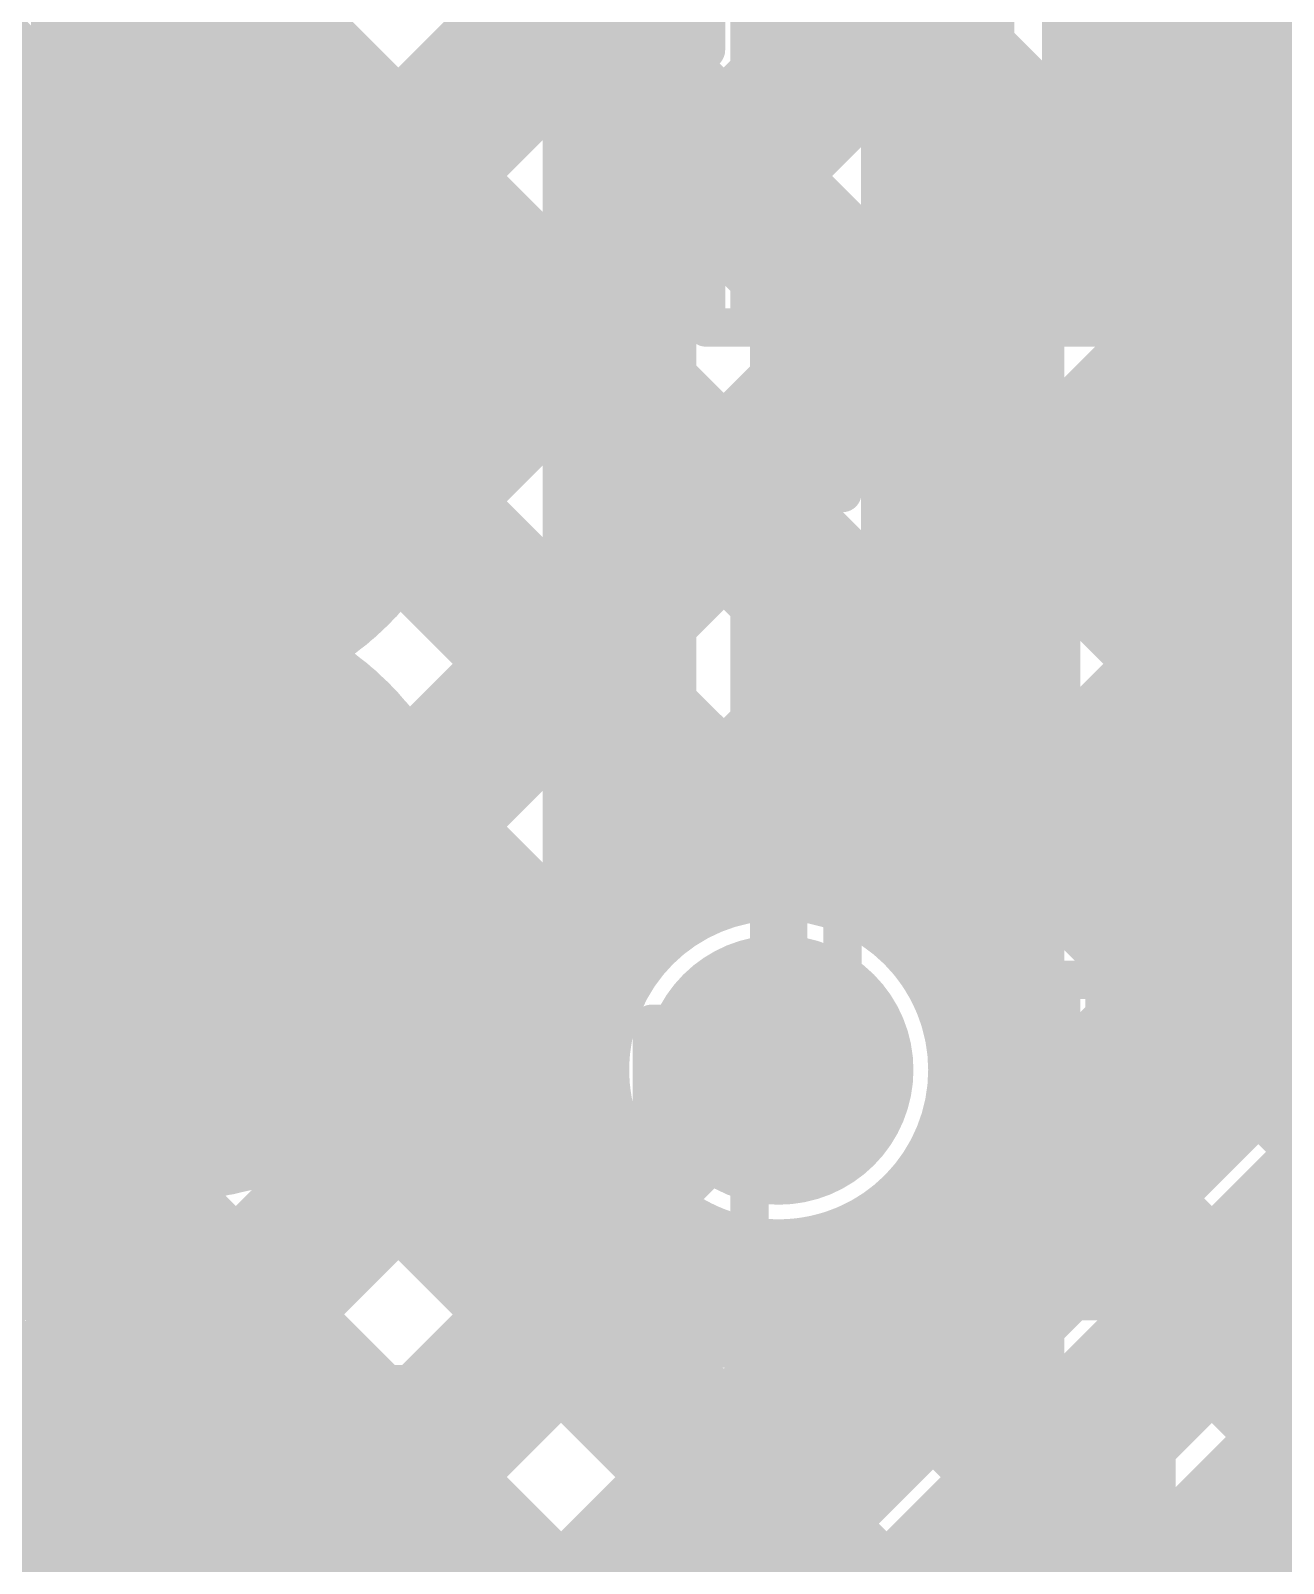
# Model space of a CAD drawing. Header units: millimetres. Extents: x 13 to 259, y -2 to 326.
# Drawn here: x 138.199 to 141.466, y 107.538 to 111.536 of the extents above; entities that cross this region are included whole.
import ezdxf

# ---------------------------------------------------------------- set-up
doc = ezdxf.new("R2010")
doc.units = ezdxf.units.MM
for name, color, linetype in [('BottomLayer', 5, 'Continuous'), ('BottomSolder', 6, 'Continuous'), ('ConnectLayer', 7, 'Continuous'), ('DrillDrawing', 1, 'Continuous'), ('Mechanical14', 56, 'Continuous'), ('Mechanical8', 56, 'Continuous'), ('MidLayer1', 16, 'Continuous'), ('MidLayer2', 76, 'Continuous'), ('MidLayer3', 90, 'Continuous'), ('MidLayer4', 156, 'Continuous'), ('MidLayer5', 130, 'Continuous'), ('MidLayer6', 216, 'Continuous'), ('MultiLayer', 9, 'Continuous'), ('TopLayer', 1, 'Continuous'), ('TopPaste', 8, 'Continuous'), ('TopSolder', 216, 'Continuous')]:
    doc.layers.add(name, color=color, linetype=linetype)

# ---------------------------------------------------------------- blocks, each defined once
blk = doc.blocks.new('SAMTEC_ASP_127797_01_185')
at = {"layer": 'Mechanical14', "const_width": 0.1}
for points in [[(-8.5852, 5.7404), (-9.1948, 5.7404)], [(-8.5852, 5.7404), (-9.1948, 5.7404)], [(-9.1948, 5.5994), (-9.1948, 5.7404)], [(-8.5852, 5.5994), (-8.5852, 5.7404)], [(-7.3152, 5.7404), (-7.9248, 5.7404)], [(-7.3152, 5.7404), (-7.9248, 5.7404)], [(-7.9248, 5.5994), (-7.9248, 5.7404)], [(-7.3152, 5.5994), (-7.3152, 5.7404)], [(-6.0452, 5.7404), (-6.6548, 5.7404)], [(-6.0452, 5.7404), (-6.6548, 5.7404)], [(-6.6548, 5.5994), (-6.6548, 5.7404)], [(-6.0452, 5.5994), (-6.0452, 5.7404)], [(-4.7752, 5.7404), (-5.3848, 5.7404)], [(-4.7752, 5.7404), (-5.3848, 5.7404)], [(-5.3848, 5.5994), (-5.3848, 5.7404)], [(-9.1948, 5.5994), (-9.3091, 5.5994)], [(-8.4709, 5.5994), (-8.5852, 5.5994)], [(-8.4709, 5.2438), (-8.4709, 5.5994)], [(-7.9248, 5.5994), (-8.0391, 5.5994)], [(-8.0391, 5.2438), (-8.0391, 5.5994)], [(-7.2009, 5.5994), (-7.3152, 5.5994)], [(-7.2009, 5.2438), (-7.2009, 5.5994)], [(-6.6548, 5.5994), (-6.7691, 5.5994)], [(-6.7691, 5.2438), (-6.7691, 5.5994)], [(-5.9309, 5.5994), (-6.0452, 5.5994)], [(-5.9309, 5.2438), (-5.9309, 5.5994)], [(-5.3848, 5.5994), (-5.4991, 5.5994)], [(-5.4991, 5.2438), (-5.4991, 5.5994)], [(-8.4709, 5.4864), (-9.3091, 5.4864)], [(-8.4709, 5.4864), (-9.3091, 5.4864)], [(-7.2009, 5.4864), (-8.0391, 5.4864)], [(-7.2009, 5.4864), (-8.0391, 5.4864)], [(-5.9309, 5.4864), (-6.7691, 5.4864)], [(-5.9309, 5.4864), (-6.7691, 5.4864)], [(-4.6609, 5.4864), (-5.4991, 5.4864)], [(-4.6609, 5.4864), (-5.4991, 5.4864)], [(-8.0391, 5.2438), (-8.4709, 5.2438)], [(-6.7691, 5.2438), (-7.2009, 5.2438)], [(-5.4991, 5.2438), (-5.9309, 5.2438)], [(-8.0391, 4.9162), (-8.4709, 4.9162)], [(-8.4709, 4.5606), (-8.4709, 4.9162)], [(-8.0391, 4.5606), (-8.0391, 4.9162)], [(-7.2009, 4.5606), (-7.2009, 4.9162)], [(-6.7691, 4.9162), (-7.2009, 4.9162)], [(-6.7691, 4.5606), (-6.7691, 4.9162)], [(-5.4991, 4.9162), (-5.9309, 4.9162)], [(-5.9309, 4.5606), (-5.9309, 4.9162)], [(-5.4991, 4.5606), (-5.4991, 4.9162)], [(-8.4709, 4.6736), (-9.3091, 4.6736)], [(-7.2009, 4.6736), (-8.0391, 4.6736)], [(-5.9309, 4.6736), (-6.7691, 4.6736)], [(-4.6609, 4.6736), (-5.4991, 4.6736)], [(-9.1948, 4.5606), (-9.3091, 4.5606)], [(-9.1948, 4.4196), (-9.1948, 4.5606)], [(-8.5852, 4.4196), (-8.5852, 4.5606)], [(-8.4709, 4.5606), (-8.5852, 4.5606)], [(-7.9248, 4.5606), (-8.0391, 4.5606)], [(-7.9248, 4.4196), (-7.9248, 4.5606)], [(-7.3152, 4.4196), (-7.3152, 4.5606)], [(-7.2009, 4.5606), (-7.3152, 4.5606)], [(-6.6548, 4.5606), (-6.7691, 4.5606)], [(-6.6548, 4.4196), (-6.6548, 4.5606)], [(-6.0452, 4.4196), (-6.0452, 4.5606)], [(-5.9309, 4.5606), (-6.0452, 4.5606)], [(-5.3848, 4.5606), (-5.4991, 4.5606)], [(-5.3848, 4.4196), (-5.3848, 4.5606)], [(-8.5852, 4.4196), (-9.1948, 4.4196)], [(-7.3152, 4.4196), (-7.9248, 4.4196)], [(-6.0452, 4.4196), (-6.6548, 4.4196)], [(-4.7752, 4.4196), (-5.3848, 4.4196)], [(-8.5852, 3.2004), (-9.1948, 3.2004)], [(-9.1948, 3.0594), (-9.1948, 3.2004)], [(-8.5852, 3.0594), (-8.5852, 3.2004)], [(-7.3152, 3.2004), (-7.9248, 3.2004)], [(-7.9248, 3.0594), (-7.9248, 3.2004)], [(-7.3152, 3.0594), (-7.3152, 3.2004)], [(-6.0452, 3.2004), (-6.6548, 3.2004)], [(-6.6548, 3.0594), (-6.6548, 3.2004)], [(-6.0452, 3.0594), (-6.0452, 3.2004)], [(-4.7752, 3.2004), (-5.3848, 3.2004)], [(-5.3848, 3.0594), (-5.3848, 3.2004)], [(-9.1948, 3.0594), (-9.3091, 3.0594)], [(-8.4709, 3.0594), (-8.5852, 3.0594)], [(-8.4709, 2.7038), (-8.4709, 3.0594)], [(-7.9248, 3.0594), (-8.0391, 3.0594)], [(-8.0391, 2.7038), (-8.0391, 3.0594)], [(-7.2009, 3.0594), (-7.3152, 3.0594)], [(-7.2009, 2.7038), (-7.2009, 3.0594)], [(-6.6548, 3.0594), (-6.7691, 3.0594)], [(-6.7691, 2.7038), (-6.7691, 3.0594)], [(-5.9309, 3.0594), (-6.0452, 3.0594)], [(-5.9309, 2.7038), (-5.9309, 3.0594)], [(-5.3848, 3.0594), (-5.4991, 3.0594)], [(-5.4991, 2.7038), (-5.4991, 3.0594)], [(-8.4709, 2.9464), (-9.3091, 2.9464)], [(-7.2009, 2.9464), (-8.0391, 2.9464)], [(-5.9309, 2.9464), (-6.7691, 2.9464)], [(-4.6609, 2.9464), (-5.4991, 2.9464)]]:
    blk.add_lwpolyline(points, dxfattribs=at)
at = {"layer": 'Mechanical14', "const_width": 0.05}
for points in [[(-9.2198, 5.7404, 1), (-9.1698, 5.7404, 1)], [(-9.2198, 5.7404, 1), (-9.1698, 5.7404, 1)], [(-9.2198, 5.7404, 1), (-9.1698, 5.7404, 1)], [(-8.6102, 5.7404, 1), (-8.5602, 5.7404, 1)], [(-8.6102, 5.7404, 1), (-8.5602, 5.7404, 1)], [(-8.6102, 5.7404, 1), (-8.5602, 5.7404, 1)], [(-7.9498, 5.7404, 1), (-7.8998, 5.7404, 1)], [(-7.9498, 5.7404, 1), (-7.8998, 5.7404, 1)], [(-7.9498, 5.7404, 1), (-7.8998, 5.7404, 1)], [(-7.3402, 5.7404, 1), (-7.2902, 5.7404, 1)], [(-7.3402, 5.7404, 1), (-7.2902, 5.7404, 1)], [(-7.3402, 5.7404, 1), (-7.2902, 5.7404, 1)], [(-6.6798, 5.7404, 1), (-6.6298, 5.7404, 1)], [(-6.6798, 5.7404, 1), (-6.6298, 5.7404, 1)], [(-6.6798, 5.7404, 1), (-6.6298, 5.7404, 1)], [(-6.0702, 5.7404, 1), (-6.0202, 5.7404, 1)], [(-6.0702, 5.7404, 1), (-6.0202, 5.7404, 1)], [(-6.0702, 5.7404, 1), (-6.0202, 5.7404, 1)], [(-5.4098, 5.7404, 1), (-5.3598, 5.7404, 1)], [(-5.4098, 5.7404, 1), (-5.3598, 5.7404, 1)], [(-5.4098, 5.7404, 1), (-5.3598, 5.7404, 1)], [(-9.2198, 5.5994, 1), (-9.1698, 5.5994, 1)], [(-9.2198, 5.5994, 1), (-9.1698, 5.5994, 1)], [(-8.6102, 5.5994, 1), (-8.5602, 5.5994, 1)], [(-8.6102, 5.5994, 1), (-8.5602, 5.5994, 1)], [(-8.4959, 5.5994, 1), (-8.4459, 5.5994, 1)], [(-8.4959, 5.5994, 1), (-8.4459, 5.5994, 1)], [(-8.0641, 5.5994, 1), (-8.0141, 5.5994, 1)], [(-8.0641, 5.5994, 1), (-8.0141, 5.5994, 1)], [(-7.9498, 5.5994, 1), (-7.8998, 5.5994, 1)], [(-7.9498, 5.5994, 1), (-7.8998, 5.5994, 1)], [(-7.3402, 5.5994, 1), (-7.2902, 5.5994, 1)], [(-7.3402, 5.5994, 1), (-7.2902, 5.5994, 1)], [(-7.2259, 5.5994, 1), (-7.1759, 5.5994, 1)], [(-7.2259, 5.5994, 1), (-7.1759, 5.5994, 1)], [(-6.7941, 5.5994, 1), (-6.7441, 5.5994, 1)], [(-6.7941, 5.5994, 1), (-6.7441, 5.5994, 1)], [(-6.6798, 5.5994, 1), (-6.6298, 5.5994, 1)], [(-6.6798, 5.5994, 1), (-6.6298, 5.5994, 1)], [(-6.0702, 5.5994, 1), (-6.0202, 5.5994, 1)], [(-6.0702, 5.5994, 1), (-6.0202, 5.5994, 1)], [(-5.9559, 5.5994, 1), (-5.9059, 5.5994, 1)], [(-5.9559, 5.5994, 1), (-5.9059, 5.5994, 1)], [(-5.5241, 5.5994, 1), (-5.4741, 5.5994, 1)], [(-5.5241, 5.5994, 1), (-5.4741, 5.5994, 1)], [(-5.4098, 5.5994, 1), (-5.3598, 5.5994, 1)], [(-5.4098, 5.5994, 1), (-5.3598, 5.5994, 1)], [(-8.4959, 5.4864, 1), (-8.4459, 5.4864, 1)], [(-8.4959, 5.4864, 1), (-8.4459, 5.4864, 1)], [(-8.0641, 5.4864, 1), (-8.0141, 5.4864, 1)], [(-8.0641, 5.4864, 1), (-8.0141, 5.4864, 1)], [(-7.2259, 5.4864, 1), (-7.1759, 5.4864, 1)], [(-7.2259, 5.4864, 1), (-7.1759, 5.4864, 1)], [(-6.7941, 5.4864, 1), (-6.7441, 5.4864, 1)], [(-6.7941, 5.4864, 1), (-6.7441, 5.4864, 1)], [(-5.9559, 5.4864, 1), (-5.9059, 5.4864, 1)], [(-5.9559, 5.4864, 1), (-5.9059, 5.4864, 1)], [(-5.5241, 5.4864, 1), (-5.4741, 5.4864, 1)], [(-5.5241, 5.4864, 1), (-5.4741, 5.4864, 1)], [(-8.4959, 5.2438, 1), (-8.4459, 5.2438, 1)], [(-8.4959, 5.2438, 1), (-8.4459, 5.2438, 1)], [(-8.0641, 5.2438, 1), (-8.0141, 5.2438, 1)], [(-8.0641, 5.2438, 1), (-8.0141, 5.2438, 1)], [(-7.2259, 5.2438, 1), (-7.1759, 5.2438, 1)], [(-7.2259, 5.2438, 1), (-7.1759, 5.2438, 1)], [(-6.7941, 5.2438, 1), (-6.7441, 5.2438, 1)], [(-6.7941, 5.2438, 1), (-6.7441, 5.2438, 1)], [(-5.9559, 5.2438, 1), (-5.9059, 5.2438, 1)], [(-5.9559, 5.2438, 1), (-5.9059, 5.2438, 1)], [(-5.5241, 5.2438, 1), (-5.4741, 5.2438, 1)], [(-5.5241, 5.2438, 1), (-5.4741, 5.2438, 1)], [(-8.4959, 4.9162, 1), (-8.4459, 4.9162, 1)], [(-8.4959, 4.9162, 1), (-8.4459, 4.9162, 1)], [(-8.0641, 4.9162, 1), (-8.0141, 4.9162, 1)], [(-8.0641, 4.9162, 1), (-8.0141, 4.9162, 1)], [(-7.2259, 4.9162, 1), (-7.1759, 4.9162, 1)], [(-7.2259, 4.9162, 1), (-7.1759, 4.9162, 1)], [(-6.7941, 4.9162, 1), (-6.7441, 4.9162, 1)], [(-6.7941, 4.9162, 1), (-6.7441, 4.9162, 1)], [(-5.9559, 4.9162, 1), (-5.9059, 4.9162, 1)], [(-5.9559, 4.9162, 1), (-5.9059, 4.9162, 1)], [(-5.5241, 4.9162, 1), (-5.4741, 4.9162, 1)], [(-5.5241, 4.9162, 1), (-5.4741, 4.9162, 1)], [(-8.4959, 4.6736, 1), (-8.4459, 4.6736, 1)], [(-8.0641, 4.6736, 1), (-8.0141, 4.6736, 1)], [(-7.2259, 4.6736, 1), (-7.1759, 4.6736, 1)], [(-6.7941, 4.6736, 1), (-6.7441, 4.6736, 1)], [(-5.9559, 4.6736, 1), (-5.9059, 4.6736, 1)], [(-5.5241, 4.6736, 1), (-5.4741, 4.6736, 1)], [(-9.2198, 4.5606, 1), (-9.1698, 4.5606, 1)], [(-9.2198, 4.5606, 1), (-9.1698, 4.5606, 1)], [(-8.6102, 4.5606, 1), (-8.5602, 4.5606, 1)], [(-8.6102, 4.5606, 1), (-8.5602, 4.5606, 1)], [(-8.4959, 4.5606, 1), (-8.4459, 4.5606, 1)], [(-8.4959, 4.5606, 1), (-8.4459, 4.5606, 1)], [(-8.0641, 4.5606, 1), (-8.0141, 4.5606, 1)], [(-8.0641, 4.5606, 1), (-8.0141, 4.5606, 1)], [(-7.9498, 4.5606, 1), (-7.8998, 4.5606, 1)], [(-7.9498, 4.5606, 1), (-7.8998, 4.5606, 1)], [(-7.3402, 4.5606, 1), (-7.2902, 4.5606, 1)], [(-7.3402, 4.5606, 1), (-7.2902, 4.5606, 1)], [(-7.2259, 4.5606, 1), (-7.1759, 4.5606, 1)], [(-7.2259, 4.5606, 1), (-7.1759, 4.5606, 1)], [(-6.7941, 4.5606, 1), (-6.7441, 4.5606, 1)], [(-6.7941, 4.5606, 1), (-6.7441, 4.5606, 1)], [(-6.6798, 4.5606, 1), (-6.6298, 4.5606, 1)], [(-6.6798, 4.5606, 1), (-6.6298, 4.5606, 1)], [(-6.0702, 4.5606, 1), (-6.0202, 4.5606, 1)], [(-6.0702, 4.5606, 1), (-6.0202, 4.5606, 1)], [(-5.9559, 4.5606, 1), (-5.9059, 4.5606, 1)], [(-5.9559, 4.5606, 1), (-5.9059, 4.5606, 1)], [(-5.5241, 4.5606, 1), (-5.4741, 4.5606, 1)], [(-5.5241, 4.5606, 1), (-5.4741, 4.5606, 1)], [(-5.4098, 4.5606, 1), (-5.3598, 4.5606, 1)], [(-5.4098, 4.5606, 1), (-5.3598, 4.5606, 1)], [(-9.2198, 4.4196, 1), (-9.1698, 4.4196, 1)], [(-9.2198, 4.4196, 1), (-9.1698, 4.4196, 1)], [(-8.6102, 4.4196, 1), (-8.5602, 4.4196, 1)], [(-8.6102, 4.4196, 1), (-8.5602, 4.4196, 1)], [(-7.9498, 4.4196, 1), (-7.8998, 4.4196, 1)], [(-7.9498, 4.4196, 1), (-7.8998, 4.4196, 1)], [(-7.3402, 4.4196, 1), (-7.2902, 4.4196, 1)], [(-7.3402, 4.4196, 1), (-7.2902, 4.4196, 1)], [(-6.6798, 4.4196, 1), (-6.6298, 4.4196, 1)], [(-6.6798, 4.4196, 1), (-6.6298, 4.4196, 1)], [(-6.0702, 4.4196, 1), (-6.0202, 4.4196, 1)], [(-6.0702, 4.4196, 1), (-6.0202, 4.4196, 1)], [(-5.4098, 4.4196, 1), (-5.3598, 4.4196, 1)], [(-5.4098, 4.4196, 1), (-5.3598, 4.4196, 1)], [(-9.2198, 3.2004, 1), (-9.1698, 3.2004, 1)], [(-9.2198, 3.2004, 1), (-9.1698, 3.2004, 1)], [(-8.6102, 3.2004, 1), (-8.5602, 3.2004, 1)], [(-8.6102, 3.2004, 1), (-8.5602, 3.2004, 1)], [(-7.9498, 3.2004, 1), (-7.8998, 3.2004, 1)], [(-7.9498, 3.2004, 1), (-7.8998, 3.2004, 1)], [(-7.3402, 3.2004, 1), (-7.2902, 3.2004, 1)], [(-7.3402, 3.2004, 1), (-7.2902, 3.2004, 1)], [(-6.6798, 3.2004, 1), (-6.6298, 3.2004, 1)], [(-6.6798, 3.2004, 1), (-6.6298, 3.2004, 1)], [(-6.0702, 3.2004, 1), (-6.0202, 3.2004, 1)], [(-6.0702, 3.2004, 1), (-6.0202, 3.2004, 1)], [(-5.4098, 3.2004, 1), (-5.3598, 3.2004, 1)], [(-5.4098, 3.2004, 1), (-5.3598, 3.2004, 1)], [(-9.2198, 3.0594, 1), (-9.1698, 3.0594, 1)], [(-9.2198, 3.0594, 1), (-9.1698, 3.0594, 1)], [(-8.6102, 3.0594, 1), (-8.5602, 3.0594, 1)], [(-8.6102, 3.0594, 1), (-8.5602, 3.0594, 1)], [(-8.4959, 3.0594, 1), (-8.4459, 3.0594, 1)], [(-8.4959, 3.0594, 1), (-8.4459, 3.0594, 1)], [(-8.0641, 3.0594, 1), (-8.0141, 3.0594, 1)], [(-8.0641, 3.0594, 1), (-8.0141, 3.0594, 1)], [(-7.9498, 3.0594, 1), (-7.8998, 3.0594, 1)], [(-7.9498, 3.0594, 1), (-7.8998, 3.0594, 1)], [(-7.3402, 3.0594, 1), (-7.2902, 3.0594, 1)], [(-7.3402, 3.0594, 1), (-7.2902, 3.0594, 1)], [(-7.2259, 3.0594, 1), (-7.1759, 3.0594, 1)], [(-7.2259, 3.0594, 1), (-7.1759, 3.0594, 1)], [(-6.7941, 3.0594, 1), (-6.7441, 3.0594, 1)], [(-6.7941, 3.0594, 1), (-6.7441, 3.0594, 1)], [(-6.6798, 3.0594, 1), (-6.6298, 3.0594, 1)], [(-6.6798, 3.0594, 1), (-6.6298, 3.0594, 1)], [(-6.0702, 3.0594, 1), (-6.0202, 3.0594, 1)], [(-6.0702, 3.0594, 1), (-6.0202, 3.0594, 1)], [(-5.9559, 3.0594, 1), (-5.9059, 3.0594, 1)], [(-5.9559, 3.0594, 1), (-5.9059, 3.0594, 1)], [(-5.5241, 3.0594, 1), (-5.4741, 3.0594, 1)], [(-5.5241, 3.0594, 1), (-5.4741, 3.0594, 1)], [(-5.4098, 3.0594, 1), (-5.3598, 3.0594, 1)], [(-5.4098, 3.0594, 1), (-5.3598, 3.0594, 1)], [(-8.4959, 2.9464, 1), (-8.4459, 2.9464, 1)], [(-8.0641, 2.9464, 1), (-8.0141, 2.9464, 1)], [(-7.2259, 2.9464, 1), (-7.1759, 2.9464, 1)], [(-6.7941, 2.9464, 1), (-6.7441, 2.9464, 1)], [(-5.9559, 2.9464, 1), (-5.9059, 2.9464, 1)], [(-5.5241, 2.9464, 1), (-5.4741, 2.9464, 1)]]:
    blk.add_lwpolyline(points, format="xyb", close=True, dxfattribs=at)
at = {"layer": 'Mechanical8', "const_width": 0.1}
for points in [[(-8.255, 3.175), (-8.255, 4.175)], [(-6.985, 3.175), (-6.985, 4.175)], [(-5.715, 3.175), (-5.715, 4.175)], [(-8.525, 3.175), (-9.525, 3.175)], [(-8.255, 3.175), (-9.255, 3.175)], [(-8.255, 2.175), (-8.255, 3.175)], [(-7.255, 3.175), (-8.255, 3.175)], [(-6.985, 3.175), (-7.985, 3.175)], [(-6.985, 2.175), (-6.985, 3.175)], [(-5.985, 3.175), (-6.985, 3.175)], [(-5.715, 3.175), (-6.715, 3.175)], [(-5.715, 2.175), (-5.715, 3.175)], [(-4.715, 3.175), (-5.715, 3.175)], [(-4.445, 3.175), (-5.445, 3.175)], [(-8.255, 1.905), (-8.255, 2.905)], [(-6.985, 1.905), (-6.985, 2.905)], [(-5.715, 1.905), (-5.715, 2.905)]]:
    blk.add_lwpolyline(points, dxfattribs=at)
at = {"layer": 'Mechanical8', "const_width": 0.05}
for points in [[(-8.28, 4.175, 1), (-8.23, 4.175, 1)], [(-7.01, 4.175, 1), (-6.96, 4.175, 1)], [(-5.74, 4.175, 1), (-5.69, 4.175, 1)], [(-9.28, 3.175, 1), (-9.23, 3.175, 1)], [(-8.55, 3.175, 1), (-8.5, 3.175, 1)], [(-8.28, 3.175, 1), (-8.23, 3.175, 1)], [(-8.28, 3.175, 1), (-8.23, 3.175, 1)], [(-8.28, 3.175, 1), (-8.23, 3.175, 1)], [(-8.28, 3.175, 1), (-8.23, 3.175, 1)], [(-8.01, 3.175, 1), (-7.96, 3.175, 1)], [(-7.28, 3.175, 1), (-7.23, 3.175, 1)], [(-7.01, 3.175, 1), (-6.96, 3.175, 1)], [(-7.01, 3.175, 1), (-6.96, 3.175, 1)], [(-7.01, 3.175, 1), (-6.96, 3.175, 1)], [(-7.01, 3.175, 1), (-6.96, 3.175, 1)], [(-6.74, 3.175, 1), (-6.69, 3.175, 1)], [(-6.01, 3.175, 1), (-5.96, 3.175, 1)], [(-5.74, 3.175, 1), (-5.69, 3.175, 1)], [(-5.74, 3.175, 1), (-5.69, 3.175, 1)], [(-5.74, 3.175, 1), (-5.69, 3.175, 1)], [(-5.74, 3.175, 1), (-5.69, 3.175, 1)], [(-5.47, 3.175, 1), (-5.42, 3.175, 1)], [(-8.28, 2.905, 1), (-8.23, 2.905, 1)], [(-7.01, 2.905, 1), (-6.96, 2.905, 1)], [(-5.74, 2.905, 1), (-5.69, 2.905, 1)]]:
    blk.add_lwpolyline(points, format="xyb", close=True, dxfattribs=at)
at = {"layer": 'TopLayer', "const_width": 0.32}
for points in [[(-9.685, 3.175, 1), (-9.365, 3.175, 1)], [(-8.415, 3.175, 1), (-8.095, 3.175, 1)], [(-7.145, 3.175, 1), (-6.825, 3.175, 1)], [(-5.875, 3.175, 1), (-5.555, 3.175, 1)]]:
    blk.add_lwpolyline(points, format="xyb", close=True, dxfattribs=at)
at = {"layer": 'TopPaste', "const_width": 0.32}
for points in [[(-9.685, 3.175, 1), (-9.365, 3.175, 1)], [(-8.415, 3.175, 1), (-8.095, 3.175, 1)], [(-7.145, 3.175, 1), (-6.825, 3.175, 1)], [(-5.875, 3.175, 1), (-5.555, 3.175, 1)]]:
    blk.add_lwpolyline(points, format="xyb", close=True, dxfattribs=at)
at = {"layer": 'TopSolder', "const_width": 0.4216}
for points in [[(-9.7358, 3.175, 1), (-9.3142, 3.175, 1)], [(-8.4658, 3.175, 1), (-8.0442, 3.175, 1)], [(-7.1958, 3.175, 1), (-6.7742, 3.175, 1)], [(-5.9258, 3.175, 1), (-5.5042, 3.175, 1)]]:
    blk.add_lwpolyline(points, format="xyb", close=True, dxfattribs=at)

msp = doc.modelspace()

# ---------------------------------------------------------------- linework, layer by layer
at = {"layer": 'BottomLayer', "const_width": 0.25}
for points in [[(138.4501, 110.5457, 1), (138.7, 110.5457, 1)], [(138.4501, 109.2757, 1), (138.7, 109.2757, 1)], [(140.025, 108.825, 1), (140.275, 108.825, 1)], [(138.4501, 108.0057, 1), (138.7, 108.0057, 1)]]:
    msp.add_lwpolyline(points, format="xyb", close=True, dxfattribs=at)
at = {"layer": 'BottomSolder', "const_width": 0.3516}
msp.add_lwpolyline([(139.9742, 108.825, 1), (140.3258, 108.825, 1)], format="xyb", close=True, dxfattribs=at)
at = {"layer": 'ConnectLayer', "const_width": 0.4}
for points in [[(141.26, 108.773), (141.26, 119.3614)], [(139.0609, 110.2109), (147.0875, 118.2375)], [(139.0609, 110.2109), (147.0875, 118.2375)], [(137.8697, 110.7168), (144.4969, 117.344)], [(137.8697, 110.7168), (144.4969, 117.344)], [(137.4273, 111.1229), (143.5672, 117.2629)], [(137.4273, 111.1229), (143.5672, 117.2629)], [(138.978, 110.9766), (145.2806, 117.2792)], [(138.978, 110.9766), (145.2806, 117.2792)], [(139.141, 109.4425), (146.8991, 117.2006)], [(139.141, 109.4425), (146.8991, 117.2006)], [(139.9117, 109.3647), (147.0375, 116.4905)], [(139.9117, 109.3647), (147.0375, 116.4905)], [(139.9117, 109.3647), (146.51, 115.9631)], [(140.601, 109.2055), (147.3257, 115.9302)], [(140.601, 109.2055), (147.3257, 115.9302)], [(137.8722, 105.6282), (147.7273, 115.4832)], [(137.8722, 105.6282), (147.7273, 115.4832)], [(134.0477, 115.4191), (138.3685, 111.0984)], [(134.0477, 115.4191), (138.3685, 111.0984)], [(134.0477, 115.4191), (138.3685, 111.0984)], [(137.4273, 111.1229), (141.6712, 115.3669)], [(137.8697, 110.7168), (142.5198, 115.3669)], [(138.978, 110.9766), (143.3683, 115.3669)], [(139.0609, 110.2109), (144.2168, 115.3669)], [(139.141, 109.4425), (145.0654, 115.3669)], [(140.601, 109.2055), (146.51, 115.1145)], [(140.565, 109.2444), (140.565, 114.975)], [(139.735, 109.2444), (139.735, 114.8031)], [(135.6281, 114.6872), (147.0846, 103.2307)], [(135.6281, 114.6872), (147.0846, 103.2307)], [(135.6281, 114.6872), (146.51, 103.8053)], [(137.8722, 105.6282), (146.51, 114.266)], [(137.8592, 114.1532), (147.8196, 104.1928)], [(137.8592, 114.1532), (147.8196, 104.1928)], [(137.8592, 114.1532), (146.51, 105.5024)], [(138.9559, 113.9051), (148.3526, 104.5083)], [(138.9559, 113.9051), (148.3526, 104.5083)], [(138.9559, 113.9051), (146.51, 106.3509)], [(137.3918, 113.7721), (147.3968, 103.767)], [(137.3918, 113.7721), (147.3968, 103.767)], [(137.3918, 113.7721), (146.51, 104.6538)], [(137.3918, 113.7721), (139.735, 111.4288)], [(138.4, 111.2472), (139.735, 112.5822)], [(138.9838, 105.8912), (145.5238, 112.4312)], [(138.9838, 105.8912), (145.5238, 112.4312)], [(138.9838, 105.8912), (145.5238, 112.4312)], [(140.565, 111.7151), (141.26, 112.4101)], [(140.565, 112.2959), (141.26, 111.6009)], [(138.4, 111.1092), (138.4, 112.25)], [(139.0239, 105.0828), (146.1704, 112.2293)], [(139.0239, 105.0828), (146.1704, 112.2293)], [(139.0239, 105.0828), (146.1704, 112.2293)], [(138.4, 111.9153), (139.735, 110.5803)], [(138.978, 110.9766), (139.735, 111.7336)], [(139.0239, 105.0828), (145.551, 111.6099)], [(140.565, 110.8666), (141.26, 111.5616)], [(140.565, 111.4474), (141.26, 110.7524)], [(139.0609, 110.2109), (139.735, 110.8851)], [(140.565, 110.0181), (141.26, 110.7131)], [(140.565, 110.5988), (141.26, 109.9038)], [(139.1277, 110.3391), (140.0589, 109.4079)], [(139.1277, 110.3391), (140.0589, 109.4079)], [(139.1277, 110.3391), (140.0589, 109.4079)], [(139.1277, 110.3391), (139.735, 109.7318)], [(137.708, 109.7066), (138.1441, 110.1427)], [(137.708, 109.7066), (138.1441, 110.1427)], [(137.708, 109.7066), (138.1441, 110.1427)], [(137.6798, 110.09), (138.1193, 109.6504)], [(137.6798, 110.09), (138.1193, 109.6504)], [(137.6798, 110.09), (138.1193, 109.6504)], [(138.7019, 109.8519), (138.9098, 110.0599)], [(138.7019, 109.8519), (138.9098, 110.0599)], [(138.7019, 109.8519), (138.9098, 110.0599)], [(138.7019, 109.8519), (138.9098, 110.0599)], [(139.141, 109.4425), (139.735, 110.0366)], [(138.4, 109.8392), (138.4, 109.9823)], [(138.6569, 109.9614), (138.7952, 109.8231)], [(138.6569, 109.9614), (138.7952, 109.8231)], [(138.6569, 109.9614), (138.7952, 109.8231)], [(138.6569, 109.9614), (138.7952, 109.8231)], [(140.601, 109.2055), (141.26, 109.8645)], [(140.565, 109.7503), (141.26, 109.0553)], [(139.1224, 109.4958), (139.5945, 109.0238)], [(139.1224, 109.4958), (139.5945, 109.0238)], [(139.1224, 109.4958), (139.5945, 109.0238)], [(139.1224, 109.4958), (139.5945, 109.0238)], [(137.7109, 107.1639), (139.6103, 109.0633)], [(137.7109, 107.1639), (139.6103, 109.0633)], [(137.7109, 107.1639), (139.6103, 109.0633)], [(137.8562, 109.0651), (148.1096, 98.8117)], [(137.8562, 109.0651), (148.1096, 98.8117)], [(137.8562, 109.0651), (146.51, 100.4112)], [(138.4, 107.8531), (139.6103, 109.0633)], [(138.4, 106.156), (141.26, 109.016)], [(138.9498, 108.82), (150.1445, 97.6252)], [(138.9498, 108.82), (150.1445, 97.6252)], [(138.9498, 108.82), (146.51, 101.2597)], [(138.9498, 108.82), (140.1284, 107.6413)], [(138.5419, 106.0548), (141.26, 108.773)], [(134.061, 104.3625), (138.4083, 108.7098)], [(134.061, 104.3625), (138.4083, 108.7098)], [(134.061, 104.3625), (138.4083, 108.7098)], [(138.4, 106.0292), (138.4, 108.7123)], [(140.733, 108.7339), (146.9107, 102.5561)], [(140.733, 108.7339), (146.9107, 102.5561)], [(140.733, 108.7339), (146.51, 102.9568)], [(140.733, 108.7339), (140.9769, 108.4899)], [(137.382, 108.6908), (147.6056, 98.4671)], [(137.382, 108.6908), (147.6056, 98.4671)], [(137.382, 108.6908), (146.51, 99.5627)], [(138.4, 108.5212), (139.7042, 107.2171)], [(137.7765, 106.381), (139.7696, 108.3741)], [(137.7765, 106.381), (139.7696, 108.3741)], [(137.7765, 106.381), (139.7696, 108.3741)], [(138.4, 107.0045), (139.7696, 108.3741)], [(139.1641, 105.4325), (142.0112, 108.2796)], [(140.3488, 108.2695), (146.994, 101.6243)], [(140.3488, 108.2695), (146.994, 101.6243)], [(140.3488, 108.2695), (146.51, 102.1082)], [(140.3488, 108.2695), (140.5527, 108.0656)], [(141.5992, 107.8676), (143.5141, 105.9527)], [(138.4, 107.6727), (139.2799, 106.7928)], [(141.1749, 107.4434), (143.0899, 105.5284)]]:
    msp.add_lwpolyline(points, dxfattribs=at)
at = {"layer": 'ConnectLayer'}
for points, const_width in [([(139.635, 111.7336, 1), (139.835, 111.7336, 1)], 0.2), ([(140.465, 111.7151, 1), (140.665, 111.7151, 1)], 0.2), ([(141.16, 111.6009, 1), (141.36, 111.6009, 1)], 0.2), ([(141.16, 111.5616, 1), (141.36, 111.5616, 1)], 0.2), ([(139.635, 111.4288, 1), (139.835, 111.4288, 1)], 0.2), ([(140.465, 111.4474, 1), (140.665, 111.4474, 1)], 0.2), ([(138.3, 111.2472, 1), (138.5, 111.2472, 1)], 0.2), ([(139.165, 110.5457, 1), (137.9851, 110.5457, 1)], 0.4), ([(139.165, 110.5457, 1), (137.9851, 110.5457, 1)], 0.4), ([(139.165, 110.5457, 1), (137.9851, 110.5457, 1)], 0.4), ([(138.3, 111.1092, 1), (138.5, 111.1092, 1)], 0.2), ([(138.3, 111.1092, 1), (138.5, 111.1092, 1)], 0.2), ([(138.2685, 111.0984, 1), (138.4685, 111.0984, 1)], 0.2), ([(138.2685, 111.0984, 1), (138.4685, 111.0984, 1)], 0.2), ([(138.2685, 111.0984, 1), (138.4685, 111.0984, 1)], 0.2), ([(138.878, 110.9766, 1), (139.078, 110.9766, 1)], 0.2), ([(138.878, 110.9766, 1), (139.078, 110.9766, 1)], 0.2), ([(138.878, 110.9766, 1), (139.078, 110.9766, 1)], 0.2), ([(138.878, 110.9766, 1), (139.078, 110.9766, 1)], 0.2), ([(139.635, 110.8851, 1), (139.835, 110.8851, 1)], 0.2), ([(140.465, 110.8666, 1), (140.665, 110.8666, 1)], 0.2), ([(141.16, 110.7524, 1), (141.36, 110.7524, 1)], 0.2), ([(141.16, 110.7131, 1), (141.36, 110.7131, 1)], 0.2), ([(140.465, 110.5988, 1), (140.665, 110.5988, 1)], 0.2), ([(139.065, 110.5457, 1), (139.265, 110.5457, 1)], 0.2), ([(139.065, 110.5457, 1), (139.265, 110.5457, 1)], 0.2), ([(139.065, 110.5457, 1), (139.265, 110.5457, 1)], 0.2), ([(139.065, 110.5457, 1), (139.265, 110.5457, 1)], 0.2), ([(139.065, 110.5457, 1), (139.265, 110.5457, 1)], 0.2), ([(139.635, 110.5803, 1), (139.835, 110.5803, 1)], 0.2), ([(139.0277, 110.3391, 1), (139.2277, 110.3391, 1)], 0.2), ([(139.0277, 110.3391, 1), (139.2277, 110.3391, 1)], 0.2), ([(139.0277, 110.3391, 1), (139.2277, 110.3391, 1)], 0.2), ([(139.0277, 110.3391, 1), (139.2277, 110.3391, 1)], 0.2), ([(138.9609, 110.2109, 1), (139.1609, 110.2109, 1)], 0.2), ([(138.9609, 110.2109, 1), (139.1609, 110.2109, 1)], 0.2), ([(138.9609, 110.2109, 1), (139.1609, 110.2109, 1)], 0.2), ([(138.9609, 110.2109, 1), (139.1609, 110.2109, 1)], 0.2), ([(138.0441, 110.1427, 1), (138.2441, 110.1427, 1)], 0.2), ([(138.0441, 110.1427, 1), (138.2441, 110.1427, 1)], 0.2), ([(138.0441, 110.1427, 1), (138.2441, 110.1427, 1)], 0.2), ([(138.8098, 110.0599, 1), (139.0098, 110.0599, 1)], 0.2), ([(138.8098, 110.0599, 1), (139.0098, 110.0599, 1)], 0.2), ([(138.8098, 110.0599, 1), (139.0098, 110.0599, 1)], 0.2), ([(138.8098, 110.0599, 1), (139.0098, 110.0599, 1)], 0.2), ([(139.635, 110.0366, 1), (139.835, 110.0366, 1)], 0.2), ([(140.465, 110.0181, 1), (140.665, 110.0181, 1)], 0.2), ([(138.3, 109.9823, 1), (138.5, 109.9823, 1)], 0.2), ([(138.3, 109.9823, 1), (138.5, 109.9823, 1)], 0.2), ([(138.5569, 109.9614, 1), (138.7569, 109.9614, 1)], 0.2), ([(138.5569, 109.9614, 1), (138.7569, 109.9614, 1)], 0.2), ([(138.5569, 109.9614, 1), (138.7569, 109.9614, 1)], 0.2), ([(138.5569, 109.9614, 1), (138.7569, 109.9614, 1)], 0.2), ([(139.165, 109.2757, 1), (137.9851, 109.2757, 1)], 0.4), ([(139.165, 109.2757, 1), (137.9851, 109.2757, 1)], 0.4), ([(139.165, 109.2757, 1), (137.9851, 109.2757, 1)], 0.4), ([(141.16, 109.9038, 1), (141.36, 109.9038, 1)], 0.2), ([(138.3, 109.8392, 1), (138.5, 109.8392, 1)], 0.2), ([(138.3, 109.8392, 1), (138.5, 109.8392, 1)], 0.2), ([(138.6019, 109.8519, 1), (138.8019, 109.8519, 1)], 0.2), ([(138.6019, 109.8519, 1), (138.8019, 109.8519, 1)], 0.2), ([(138.6019, 109.8519, 1), (138.8019, 109.8519, 1)], 0.2), ([(138.6019, 109.8519, 1), (138.8019, 109.8519, 1)], 0.2), ([(141.16, 109.8645, 1), (141.36, 109.8645, 1)], 0.2), ([(138.6952, 109.8231, 1), (138.8952, 109.8231, 1)], 0.2), ([(138.6952, 109.8231, 1), (138.8952, 109.8231, 1)], 0.2), ([(138.6952, 109.8231, 1), (138.8952, 109.8231, 1)], 0.2), ([(138.6952, 109.8231, 1), (138.8952, 109.8231, 1)], 0.2), ([(140.465, 109.7503, 1), (140.665, 109.7503, 1)], 0.2), ([(139.635, 109.7318, 1), (139.835, 109.7318, 1)], 0.2), ([(138.0193, 109.6504, 1), (138.2193, 109.6504, 1)], 0.2), ([(138.0193, 109.6504, 1), (138.2193, 109.6504, 1)], 0.2), ([(138.0193, 109.6504, 1), (138.2193, 109.6504, 1)], 0.2), ([(139.0224, 109.4958, 1), (139.2224, 109.4958, 1)], 0.2), ([(139.0224, 109.4958, 1), (139.2224, 109.4958, 1)], 0.2), ([(139.0224, 109.4958, 1), (139.2224, 109.4958, 1)], 0.2), ([(139.0224, 109.4958, 1), (139.2224, 109.4958, 1)], 0.2), ([(139.041, 109.4425, 1), (139.241, 109.4425, 1)], 0.2), ([(139.041, 109.4425, 1), (139.241, 109.4425, 1)], 0.2), ([(139.041, 109.4425, 1), (139.241, 109.4425, 1)], 0.2), ([(139.041, 109.4425, 1), (139.241, 109.4425, 1)], 0.2), ([(140.74, 108.825, 1), (139.56, 108.825, 1)], 0.4), ([(140.74, 108.825, 1), (139.56, 108.825, 1)], 0.4), ([(140.74, 108.825, 1), (139.56, 108.825, 1)], 0.4), ([(139.9589, 109.4079, 1), (140.1589, 109.4079, 1)], 0.2), ([(139.9589, 109.4079, 1), (140.1589, 109.4079, 1)], 0.2), ([(139.9589, 109.4079, 1), (140.1589, 109.4079, 1)], 0.2), ([(139.8117, 109.3647, 1), (140.0117, 109.3647, 1)], 0.2), ([(139.8117, 109.3647, 1), (140.0117, 109.3647, 1)], 0.2), ([(139.8117, 109.3647, 1), (140.0117, 109.3647, 1)], 0.2), ([(139.065, 109.2757, 1), (139.265, 109.2757, 1)], 0.2), ([(139.065, 109.2757, 1), (139.265, 109.2757, 1)], 0.2), ([(139.065, 109.2757, 1), (139.265, 109.2757, 1)], 0.2), ([(139.065, 109.2757, 1), (139.265, 109.2757, 1)], 0.2), ([(139.065, 109.2757, 1), (139.265, 109.2757, 1)], 0.2), ([(139.635, 109.2444, 1), (139.835, 109.2444, 1)], 0.2), ([(139.635, 109.2444, 1), (139.835, 109.2444, 1)], 0.2), ([(140.465, 109.2444, 1), (140.665, 109.2444, 1)], 0.2), ([(140.465, 109.2444, 1), (140.665, 109.2444, 1)], 0.2), ([(140.501, 109.2055, 1), (140.701, 109.2055, 1)], 0.2), ([(140.501, 109.2055, 1), (140.701, 109.2055, 1)], 0.2), ([(140.501, 109.2055, 1), (140.701, 109.2055, 1)], 0.2), ([(140.501, 109.2055, 1), (140.701, 109.2055, 1)], 0.2), ([(139.5103, 109.0633, 1), (139.7103, 109.0633, 1)], 0.2), ([(139.5103, 109.0633, 1), (139.7103, 109.0633, 1)], 0.2), ([(139.5103, 109.0633, 1), (139.7103, 109.0633, 1)], 0.2), ([(139.5103, 109.0633, 1), (139.7103, 109.0633, 1)], 0.2), ([(141.16, 109.0553, 1), (141.36, 109.0553, 1)], 0.2), ([(139.4945, 109.0238, 1), (139.6945, 109.0238, 1)], 0.2), ([(139.4945, 109.0238, 1), (139.6945, 109.0238, 1)], 0.2), ([(139.4945, 109.0238, 1), (139.6945, 109.0238, 1)], 0.2), ([(139.4945, 109.0238, 1), (139.6945, 109.0238, 1)], 0.2), ([(141.16, 109.016, 1), (141.36, 109.016, 1)], 0.2), ([(138.8498, 108.82, 1), (139.0498, 108.82, 1)], 0.2), ([(138.8498, 108.82, 1), (139.0498, 108.82, 1)], 0.2), ([(138.8498, 108.82, 1), (139.0498, 108.82, 1)], 0.2), ([(138.8498, 108.82, 1), (139.0498, 108.82, 1)], 0.2), ([(139.46, 108.825, 1), (139.66, 108.825, 1)], 0.2), ([(139.46, 108.825, 1), (139.66, 108.825, 1)], 0.2), ([(139.46, 108.825, 1), (139.66, 108.825, 1)], 0.2), ([(140.64, 108.825, 1), (140.84, 108.825, 1)], 0.2), ([(140.64, 108.825, 1), (140.84, 108.825, 1)], 0.2), ([(140.64, 108.825, 1), (140.84, 108.825, 1)], 0.2), ([(140.64, 108.825, 1), (140.84, 108.825, 1)], 0.2), ([(140.64, 108.825, 1), (140.84, 108.825, 1)], 0.2), ([(141.16, 108.773, 1), (141.36, 108.773, 1)], 0.2), ([(141.16, 108.773, 1), (141.36, 108.773, 1)], 0.2), ([(138.3, 108.7123, 1), (138.5, 108.7123, 1)], 0.2), ([(138.3, 108.7123, 1), (138.5, 108.7123, 1)], 0.2), ([(138.3083, 108.7098, 1), (138.5083, 108.7098, 1)], 0.2), ([(138.3083, 108.7098, 1), (138.5083, 108.7098, 1)], 0.2), ([(138.3083, 108.7098, 1), (138.5083, 108.7098, 1)], 0.2), ([(140.633, 108.7339, 1), (140.833, 108.7339, 1)], 0.2), ([(140.633, 108.7339, 1), (140.833, 108.7339, 1)], 0.2), ([(140.633, 108.7339, 1), (140.833, 108.7339, 1)], 0.2), ([(140.633, 108.7339, 1), (140.833, 108.7339, 1)], 0.2), ([(138.3, 108.5212, 1), (138.5, 108.5212, 1)], 0.2), ([(140.8769, 108.4899, 1), (141.0769, 108.4899, 1)], 0.2), ([(139.6696, 108.3741, 1), (139.8696, 108.3741, 1)], 0.2), ([(139.6696, 108.3741, 1), (139.8696, 108.3741, 1)], 0.2), ([(139.6696, 108.3741, 1), (139.8696, 108.3741, 1)], 0.2), ([(139.6696, 108.3741, 1), (139.8696, 108.3741, 1)], 0.2), ([(140.2488, 108.2695, 1), (140.4488, 108.2695, 1)], 0.2), ([(140.2488, 108.2695, 1), (140.4488, 108.2695, 1)], 0.2), ([(140.2488, 108.2695, 1), (140.4488, 108.2695, 1)], 0.2), ([(140.2488, 108.2695, 1), (140.4488, 108.2695, 1)], 0.2), ([(140.4527, 108.0656, 1), (140.6527, 108.0656, 1)], 0.2), ([(141.4992, 107.8676, 1), (141.6992, 107.8676, 1)], 0.2), ([(138.3, 107.8531, 1), (138.5, 107.8531, 1)], 0.2), ([(138.3, 107.6727, 1), (138.5, 107.6727, 1)], 0.2), ([(140.0284, 107.6413, 1), (140.2284, 107.6413, 1)], 0.2), ([(141.0749, 107.4434, 1), (141.2749, 107.4434, 1)], 0.2)]:
    msp.add_lwpolyline(points, format="xyb", close=True, dxfattribs=dict(at, const_width=const_width))
at = {"layer": 'ConnectLayer', "const_width": 0.4}
for points in [[(138.4, 111.1092, -0.505435), (139.165, 110.5457)], [(139.165, 110.5457, -0.505435), (138.4, 109.9823)], [(138.4, 109.8392, -0.505435), (139.165, 109.2757)], [(139.165, 109.2757, -0.505435), (138.4, 108.7123)], [(140.74, 108.825, -1.500863), (139.735, 109.2444)], [(140.565, 109.2444, -0.200276), (140.74, 108.825)]]:
    msp.add_lwpolyline(points, format="xyb", dxfattribs=at)
at = {"layer": 'DrillDrawing', "const_width": 0.0508}
for points in [[(138.448, 110.6727), (138.448, 110.7997)], [(138.448, 110.7997), (138.702, 110.7997)], [(138.702, 110.6727), (138.702, 110.7997)], [(138.321, 110.4187), (138.321, 110.6727)], [(138.321, 110.6727), (138.448, 110.6727)], [(138.702, 110.6727), (138.829, 110.6727)], [(138.829, 110.4187), (138.829, 110.6727)], [(138.321, 110.4187), (138.448, 110.4187)], [(138.448, 110.2917), (138.448, 110.4187)], [(138.702, 110.4187), (138.829, 110.4187)], [(138.702, 110.2917), (138.702, 110.4187)], [(138.448, 110.2917), (138.702, 110.2917)], [(138.448, 109.4027), (138.448, 109.5297)], [(138.448, 109.5297), (138.702, 109.5297)], [(138.702, 109.4027), (138.702, 109.5297)], [(138.321, 109.1487), (138.321, 109.4027)], [(138.321, 109.4027), (138.448, 109.4027)], [(138.702, 109.4027), (138.829, 109.4027)], [(138.829, 109.1487), (138.829, 109.4027)], [(138.321, 109.1487), (138.448, 109.1487)], [(138.448, 109.0217), (138.448, 109.1487)], [(138.702, 109.1487), (138.829, 109.1487)], [(138.702, 109.0217), (138.702, 109.1487)], [(140.023, 108.952), (140.023, 109.079)], [(140.023, 109.079), (140.277, 109.079)], [(140.277, 108.952), (140.277, 109.079)], [(138.448, 109.0217), (138.702, 109.0217)], [(139.896, 108.698), (139.896, 108.952)], [(139.896, 108.952), (140.023, 108.952)], [(140.277, 108.952), (140.404, 108.952)], [(140.404, 108.698), (140.404, 108.952)], [(139.896, 108.698), (140.023, 108.698)], [(140.023, 108.571), (140.023, 108.698)], [(140.277, 108.698), (140.404, 108.698)], [(140.277, 108.571), (140.277, 108.698)], [(140.023, 108.571), (140.277, 108.571)], [(138.448, 108.1327), (138.448, 108.2597)], [(138.448, 108.2597), (138.702, 108.2597)], [(138.702, 108.1327), (138.702, 108.2597)], [(138.321, 107.8787), (138.321, 108.1327)], [(138.321, 108.1327), (138.448, 108.1327)], [(138.702, 108.1327), (138.829, 108.1327)], [(138.829, 107.8787), (138.829, 108.1327)], [(138.321, 107.8787), (138.448, 107.8787)], [(138.448, 107.7517), (138.448, 107.8787)], [(138.702, 107.8787), (138.829, 107.8787)], [(138.702, 107.7517), (138.702, 107.8787)], [(138.448, 107.7517), (138.702, 107.7517)]]:
    msp.add_lwpolyline(points, dxfattribs=at)
at = {"layer": 'DrillDrawing', "const_width": 0.0254}
for points in [[(138.4353, 110.7997, 1), (138.4607, 110.7997, 1)], [(138.4353, 110.7997, 1), (138.4607, 110.7997, 1)], [(138.6893, 110.7997, 1), (138.7147, 110.7997, 1)], [(138.6893, 110.7997, 1), (138.7147, 110.7997, 1)], [(138.3083, 110.6727, 1), (138.3337, 110.6727, 1)], [(138.3083, 110.6727, 1), (138.3337, 110.6727, 1)], [(138.4353, 110.6727, 1), (138.4607, 110.6727, 1)], [(138.4353, 110.6727, 1), (138.4607, 110.6727, 1)], [(138.6893, 110.6727, 1), (138.7147, 110.6727, 1)], [(138.6893, 110.6727, 1), (138.7147, 110.6727, 1)], [(138.8163, 110.6727, 1), (138.8417, 110.6727, 1)], [(138.8163, 110.6727, 1), (138.8417, 110.6727, 1)], [(138.3083, 110.4187, 1), (138.3337, 110.4187, 1)], [(138.3083, 110.4187, 1), (138.3337, 110.4187, 1)], [(138.4353, 110.4187, 1), (138.4607, 110.4187, 1)], [(138.4353, 110.4187, 1), (138.4607, 110.4187, 1)], [(138.6893, 110.4187, 1), (138.7147, 110.4187, 1)], [(138.6893, 110.4187, 1), (138.7147, 110.4187, 1)], [(138.8163, 110.4187, 1), (138.8417, 110.4187, 1)], [(138.8163, 110.4187, 1), (138.8417, 110.4187, 1)], [(138.4353, 110.2917, 1), (138.4607, 110.2917, 1)], [(138.4353, 110.2917, 1), (138.4607, 110.2917, 1)], [(138.6893, 110.2917, 1), (138.7147, 110.2917, 1)], [(138.6893, 110.2917, 1), (138.7147, 110.2917, 1)], [(138.4353, 109.5297, 1), (138.4607, 109.5297, 1)], [(138.4353, 109.5297, 1), (138.4607, 109.5297, 1)], [(138.6893, 109.5297, 1), (138.7147, 109.5297, 1)], [(138.6893, 109.5297, 1), (138.7147, 109.5297, 1)], [(138.3083, 109.4027, 1), (138.3337, 109.4027, 1)], [(138.3083, 109.4027, 1), (138.3337, 109.4027, 1)], [(138.4353, 109.4027, 1), (138.4607, 109.4027, 1)], [(138.4353, 109.4027, 1), (138.4607, 109.4027, 1)], [(138.6893, 109.4027, 1), (138.7147, 109.4027, 1)], [(138.6893, 109.4027, 1), (138.7147, 109.4027, 1)], [(138.8163, 109.4027, 1), (138.8417, 109.4027, 1)], [(138.8163, 109.4027, 1), (138.8417, 109.4027, 1)], [(138.3083, 109.1487, 1), (138.3337, 109.1487, 1)], [(138.3083, 109.1487, 1), (138.3337, 109.1487, 1)], [(138.4353, 109.1487, 1), (138.4607, 109.1487, 1)], [(138.4353, 109.1487, 1), (138.4607, 109.1487, 1)], [(138.6893, 109.1487, 1), (138.7147, 109.1487, 1)], [(138.6893, 109.1487, 1), (138.7147, 109.1487, 1)], [(138.8163, 109.1487, 1), (138.8417, 109.1487, 1)], [(138.8163, 109.1487, 1), (138.8417, 109.1487, 1)], [(140.0103, 109.079, 1), (140.0357, 109.079, 1)], [(140.0103, 109.079, 1), (140.0357, 109.079, 1)], [(140.2643, 109.079, 1), (140.2897, 109.079, 1)], [(140.2643, 109.079, 1), (140.2897, 109.079, 1)], [(138.4353, 109.0217, 1), (138.4607, 109.0217, 1)], [(138.4353, 109.0217, 1), (138.4607, 109.0217, 1)], [(138.6893, 109.0217, 1), (138.7147, 109.0217, 1)], [(138.6893, 109.0217, 1), (138.7147, 109.0217, 1)], [(139.8833, 108.952, 1), (139.9087, 108.952, 1)], [(139.8833, 108.952, 1), (139.9087, 108.952, 1)], [(140.0103, 108.952, 1), (140.0357, 108.952, 1)], [(140.0103, 108.952, 1), (140.0357, 108.952, 1)], [(140.2643, 108.952, 1), (140.2897, 108.952, 1)], [(140.2643, 108.952, 1), (140.2897, 108.952, 1)], [(140.3913, 108.952, 1), (140.4167, 108.952, 1)], [(140.3913, 108.952, 1), (140.4167, 108.952, 1)], [(139.8833, 108.698, 1), (139.9087, 108.698, 1)], [(139.8833, 108.698, 1), (139.9087, 108.698, 1)], [(140.0103, 108.698, 1), (140.0357, 108.698, 1)], [(140.0103, 108.698, 1), (140.0357, 108.698, 1)], [(140.2643, 108.698, 1), (140.2897, 108.698, 1)], [(140.2643, 108.698, 1), (140.2897, 108.698, 1)], [(140.3913, 108.698, 1), (140.4167, 108.698, 1)], [(140.3913, 108.698, 1), (140.4167, 108.698, 1)], [(140.0103, 108.571, 1), (140.0357, 108.571, 1)], [(140.0103, 108.571, 1), (140.0357, 108.571, 1)], [(140.2643, 108.571, 1), (140.2897, 108.571, 1)], [(140.2643, 108.571, 1), (140.2897, 108.571, 1)], [(138.4353, 108.2597, 1), (138.4607, 108.2597, 1)], [(138.4353, 108.2597, 1), (138.4607, 108.2597, 1)], [(138.6893, 108.2597, 1), (138.7147, 108.2597, 1)], [(138.6893, 108.2597, 1), (138.7147, 108.2597, 1)], [(138.3083, 108.1327, 1), (138.3337, 108.1327, 1)], [(138.3083, 108.1327, 1), (138.3337, 108.1327, 1)], [(138.4353, 108.1327, 1), (138.4607, 108.1327, 1)], [(138.4353, 108.1327, 1), (138.4607, 108.1327, 1)], [(138.6893, 108.1327, 1), (138.7147, 108.1327, 1)], [(138.6893, 108.1327, 1), (138.7147, 108.1327, 1)], [(138.8163, 108.1327, 1), (138.8417, 108.1327, 1)], [(138.8163, 108.1327, 1), (138.8417, 108.1327, 1)], [(138.3083, 107.8787, 1), (138.3337, 107.8787, 1)], [(138.3083, 107.8787, 1), (138.3337, 107.8787, 1)], [(138.4353, 107.8787, 1), (138.4607, 107.8787, 1)], [(138.4353, 107.8787, 1), (138.4607, 107.8787, 1)], [(138.6893, 107.8787, 1), (138.7147, 107.8787, 1)], [(138.6893, 107.8787, 1), (138.7147, 107.8787, 1)], [(138.8163, 107.8787, 1), (138.8417, 107.8787, 1)], [(138.8163, 107.8787, 1), (138.8417, 107.8787, 1)], [(138.4353, 107.7517, 1), (138.4607, 107.7517, 1)], [(138.4353, 107.7517, 1), (138.4607, 107.7517, 1)], [(138.6893, 107.7517, 1), (138.7147, 107.7517, 1)], [(138.6893, 107.7517, 1), (138.7147, 107.7517, 1)]]:
    msp.add_lwpolyline(points, format="xyb", close=True, dxfattribs=at)
at = {"layer": 'MidLayer1', "const_width": 0.25}
for points in [[(138.4501, 110.5457, 1), (138.7, 110.5457, 1)], [(138.4501, 109.2757, 1), (138.7, 109.2757, 1)], [(140.025, 108.825, 1), (140.275, 108.825, 1)], [(138.4501, 108.0057, 1), (138.7, 108.0057, 1)]]:
    msp.add_lwpolyline(points, format="xyb", close=True, dxfattribs=at)
at = {"layer": 'MidLayer2', "const_width": 0.25}
for points in [[(138.4501, 110.5457, 1), (138.7, 110.5457, 1)], [(138.4501, 109.2757, 1), (138.7, 109.2757, 1)], [(140.025, 108.825, 1), (140.275, 108.825, 1)], [(138.4501, 108.0057, 1), (138.7, 108.0057, 1)]]:
    msp.add_lwpolyline(points, format="xyb", close=True, dxfattribs=at)
at = {"layer": 'MidLayer3'}
for points, const_width in [([(140.15, 108.825), (140.15, 114.975)], 0.15), ([(138.575, 105.4657), (141.7, 108.5907)], 0.2)]:
    msp.add_lwpolyline(points, dxfattribs=dict(at, const_width=const_width))
for points, const_width in [([(138.4501, 110.5457, 1), (138.7, 110.5457, 1)], 0.25), ([(138.4501, 109.2757, 1), (138.7, 109.2757, 1)], 0.25), ([(140.025, 108.825, 1), (140.275, 108.825, 1)], 0.25), ([(140.1125, 108.825, 1), (140.1875, 108.825, 1)], 0.075), ([(138.4501, 108.0057, 1), (138.7, 108.0057, 1)], 0.25)]:
    msp.add_lwpolyline(points, format="xyb", close=True, dxfattribs=dict(at, const_width=const_width))
at = {"layer": 'MidLayer4'}
for points, const_width in [([(139.1561, 113.3541), (141.11, 111.4001)], 0.15), ([(139.6, 112.5), (140.82, 111.28)], 0.15), ([(141.11, 97.2049), (141.11, 111.4001)], 0.15), ([(140.82, 97.0848), (140.82, 111.28)], 0.15), ([(138.11, 111.0107), (138.55, 110.5707)], 0.15), ([(138.55, 110.55), (138.55, 110.5707)], 0.15), ([(137.9493, 108.65), (138.4509, 109.1516)], 0.15), ([(138.4509, 109.1516), (138.5485, 109.1516)], 0.15), ([(138.5485, 109.1516), (138.55, 109.15)], 0.15), ([(138.725, 107.4), (140.15, 108.825)], 0.2)]:
    msp.add_lwpolyline(points, dxfattribs=dict(at, const_width=const_width))
for points, const_width in [([(141.0725, 111.4001, 1), (141.1475, 111.4001, 1)], 0.075), ([(141.0725, 111.4001, 1), (141.1475, 111.4001, 1)], 0.075), ([(140.7825, 111.28, 1), (140.8575, 111.28, 1)], 0.075), ([(140.7825, 111.28, 1), (140.8575, 111.28, 1)], 0.075), ([(138.4501, 110.5457, 1), (138.7, 110.5457, 1)], 0.25), ([(138.5125, 110.5707, 1), (138.5875, 110.5707, 1)], 0.075), ([(138.5125, 110.5707, 1), (138.5875, 110.5707, 1)], 0.075), ([(138.5125, 110.55, 1), (138.5875, 110.55, 1)], 0.075), ([(138.4501, 109.2757, 1), (138.7, 109.2757, 1)], 0.25), ([(138.4134, 109.1516, 1), (138.4884, 109.1516, 1)], 0.075), ([(138.4134, 109.1516, 1), (138.4884, 109.1516, 1)], 0.075), ([(138.511, 109.1516, 1), (138.586, 109.1516, 1)], 0.075), ([(138.511, 109.1516, 1), (138.586, 109.1516, 1)], 0.075), ([(138.5125, 109.15, 1), (138.5875, 109.15, 1)], 0.075), ([(140.025, 108.825, 1), (140.275, 108.825, 1)], 0.25), ([(140.1, 108.825, 1), (140.2, 108.825, 1)], 0.1), ([(138.4501, 108.0057, 1), (138.7, 108.0057, 1)], 0.25)]:
    msp.add_lwpolyline(points, format="xyb", close=True, dxfattribs=dict(at, const_width=const_width))
at = {"layer": 'MidLayer5', "const_width": 0.25}
for points in [[(138.4501, 110.5457, 1), (138.7, 110.5457, 1)], [(138.4501, 109.2757, 1), (138.7, 109.2757, 1)], [(140.025, 108.825, 1), (140.275, 108.825, 1)], [(138.4501, 108.0057, 1), (138.7, 108.0057, 1)]]:
    msp.add_lwpolyline(points, format="xyb", close=True, dxfattribs=at)
at = {"layer": 'MidLayer6', "const_width": 0.25}
for points in [[(138.4501, 110.5457, 1), (138.7, 110.5457, 1)], [(138.4501, 109.2757, 1), (138.7, 109.2757, 1)], [(140.025, 108.825, 1), (140.275, 108.825, 1)], [(138.4501, 108.0057, 1), (138.7, 108.0057, 1)]]:
    msp.add_lwpolyline(points, format="xyb", close=True, dxfattribs=at)
at = {"layer": 'MultiLayer', "const_width": 0.25}
for points in [[(138.4501, 110.5457, 1), (138.7, 110.5457, 1)], [(138.4501, 109.2757, 1), (138.7, 109.2757, 1)], [(140.025, 108.825, 1), (140.275, 108.825, 1)], [(138.4501, 108.0057, 1), (138.7, 108.0057, 1)]]:
    msp.add_lwpolyline(points, format="xyb", close=True, dxfattribs=at)
at = {"layer": 'TopLayer', "const_width": 0.25}
for points in [[(138.4501, 110.5457, 1), (138.7, 110.5457, 1)], [(138.4501, 109.2757, 1), (138.7, 109.2757, 1)], [(140.025, 108.825, 1), (140.275, 108.825, 1)], [(138.4501, 108.0057, 1), (138.7, 108.0057, 1)]]:
    msp.add_lwpolyline(points, format="xyb", close=True, dxfattribs=at)
at = {"layer": 'TopSolder', "const_width": 0.3516}
msp.add_lwpolyline([(139.9742, 108.825, 1), (140.3258, 108.825, 1)], format="xyb", close=True, dxfattribs=at)

# ---------------------------------------------------------------- block references
at = {"rotation": 270}
msp.add_blockref('SAMTEC_ASP_127797_01_185', (135.4, 102.2907), dxfattribs=at)

doc.saveas('drawing.dxf')
